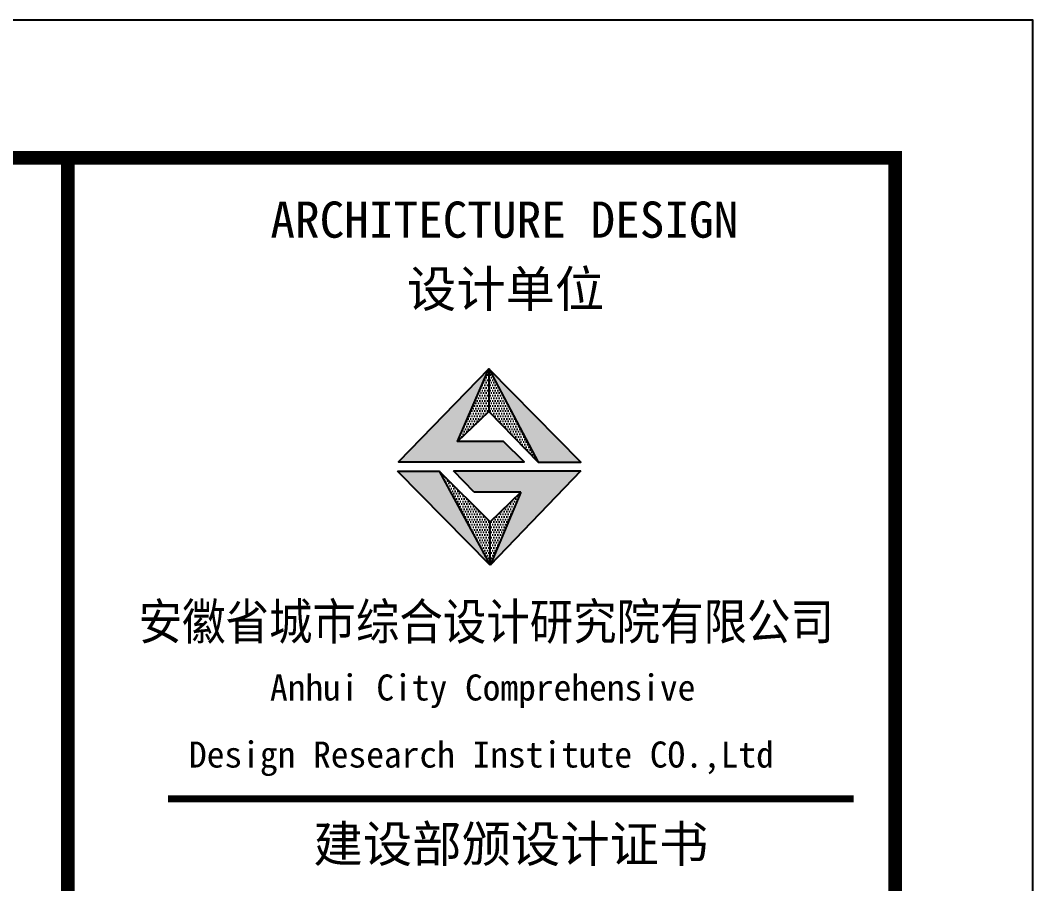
# Model space of a CAD drawing. Extents: x 69728788 to 149766163, y 20718153 to 43663798.
# Drawn here: x 74921538 to 74932569, y 21270210 to 21279619 of the extents above; entities that cross this region are included whole.
import ezdxf

# ---------------------------------------------------------------- set-up
doc = ezdxf.new("R2010")
doc.units = 0
doc.header["$LTSCALE"] = 1000
doc.header["$MEASUREMENT"] = 0
doc.layers.add('PUB_TITLE', color=4, linetype='CONTINUOUS')
doc.layers.add('图框', color=253, linetype='CONTINUOUS')
doc.styles.add('黑体', font='simhei.ttf', dxfattribs={"width": 0.6, "height": 4.3})

msp = doc.modelspace()

# ---------------------------------------------------------------- hatches: boundary and pattern name
at = {"layer": '图框'}
for points in [[(74926301.2, 21275029.2), (74926642.7, 21275821.2), (74925658.1, 21274809.3), (74927029, 21274809.3), (74926801.6, 21275029.2)], [(74927180.6, 21274805.1), (74927644.7, 21274805.1), (74926642.7, 21275821.2)], [(74926102.1, 21274707.4), (74925646.9, 21274707.4), (74926656, 21273682.5)], [(74926259.1, 21274710.5), (74926482.9, 21274475.6), (74926990, 21274475.6), (74926656, 21273682.5), (74927645.5, 21274710.5)]]:
    msp.add_hatch(color=1, dxfattribs=at).paths.add_polyline_path(points)
h = msp.add_hatch(dxfattribs=at)
h.set_pattern_fill('DOTS', color=256, scale=450, style=0)
h.set_pattern_definition([(0, (71507598.46, 22567395.968), (14.0625, 28.125), [0, -28.125])])
h.paths.add_polyline_path([(74926656, 21273682.5), (74926656, 21274154.9), (74926102.1, 21274707.4)])
h.paths.add_polyline_path([(74926990, 21274475.6), (74926656, 21274154.9), (74926656, 21273682.5)])
h.paths.add_polyline_path([(74926642.7, 21275821.2), (74926642.7, 21275355.4), (74927180.6, 21274805.1)])
h.paths.add_polyline_path([(74926642.7, 21275355.4), (74926642.7, 21275821.2), (74926301.2, 21275029.2)])

# ---------------------------------------------------------------- linework, layer by layer
at = {"layer": 'PUB_TITLE'}
msp.add_lwpolyline([(74843468.9, 21216619.3), (74932568.9, 21216619.3), (74932568.9, 21279619.3), (74843468.9, 21279619.3)], close=True, dxfattribs=at)
at = {"layer": 'PUB_TITLE', "const_width": 150}
msp.add_lwpolyline([(74847218.9, 21218119.3), (74931068.9, 21218119.3), (74931068.9, 21278119.3), (74847218.9, 21278119.3)], close=True, dxfattribs=at)
at = {"layer": '图框'}
for p, q in [((74926301.2, 21275029.2), (74926642.7, 21275821.2)), ((74926642.7, 21275821.2), (74927180.6, 21274805.1)), ((74926656, 21273682.5), (74925646.9, 21274707.4)), ((74925646.9, 21274707.4), (74926102.1, 21274707.4)), ((74926656, 21273682.5), (74925646.9, 21274707.4)), ((74925646.9, 21274707.4), (74926102.1, 21274707.4)), ((74925646.9, 21274707.4), (74926102.1, 21274707.4)), ((74926656, 21274154.9), (74926102.1, 21274707.4)), ((74926259.1, 21274710.5), (74927645.5, 21274710.5)), ((74926482.9, 21274475.6), (74926259.1, 21274710.5)), ((74927645.5, 21274710.5), (74926656, 21273682.5)), ((74926990, 21274475.6), (74926482.9, 21274475.6)), ((74926656, 21274154.9), (74926990, 21274475.6)), ((74926990, 21274475.6), (74926656, 21273682.5)), ((74926656, 21273682.5), (74926656, 21274154.9)), ((74926656, 21273682.5), (74926656, 21274154.9)), ((74926656, 21273682.5), (74926656, 21274154.9))]:
    msp.add_line(p, q, dxfattribs=at)
at = {"layer": '图框', "color": 1}
for p, q in [((74926656, 21273682.5), (74925646.9, 21274707.4)), ((74926102.1, 21274707.4), (74926656, 21273682.5))]:
    msp.add_line(p, q, dxfattribs=at)
at = {"layer": '图框', "color": 4}
for points, const_width in [([(74922055.1, 21278119.3), (74922055.1, 21218119.3)], 147.9), ([(74923148.2, 21271135.3), (74930618.2, 21271135.3)], 74.7)]:
    msp.add_lwpolyline(points, dxfattribs=dict(at, const_width=const_width))
at = {"layer": '图框'}
for points in [[(74926801.6, 21275029.2), (74926301.2, 21275029.2), (74926642.7, 21275355.4), (74927180.6, 21274805.1), (74927644.7, 21274805.1), (74926642.7, 21275821.2), (74925658.1, 21274809.3), (74927029, 21274809.3), (74926801.6, 21275029.2)], [(74926642.7, 21275821.2), (74926642.7, 21275355.4)]]:
    msp.add_lwpolyline(points, dxfattribs=at)

# ---------------------------------------------------------------- texts
at = {"layer": '图框', "color": 4, "style": '黑体'}
for s, height, p in [('ARCHITECTURE DESIGN', 394.416, (74924262.7, 21277249.7)), ('设计单位', 394.42, (74925749.7, 21276494.3)), ('Anhui City Comprehensive ', 283.86, (74924258.7, 21272207)), (' Design Research Institute CO.,Ltd', 283.86, (74923182.7, 21271476.5)), ('建设部颁设计证书', 394.42, (74924731.4, 21270447.3))]:
    msp.add_text(s, height=height, dxfattribs=at).set_placement(p)
at = {"layer": '图框', "color": 4, "style": '黑体', "width": 0.88}
msp.add_text('安徽省城市综合设计研究院有限公司', height=394.416, dxfattribs=at).set_placement((74922827.5, 21272870))

doc.saveas('drawing.dxf')
